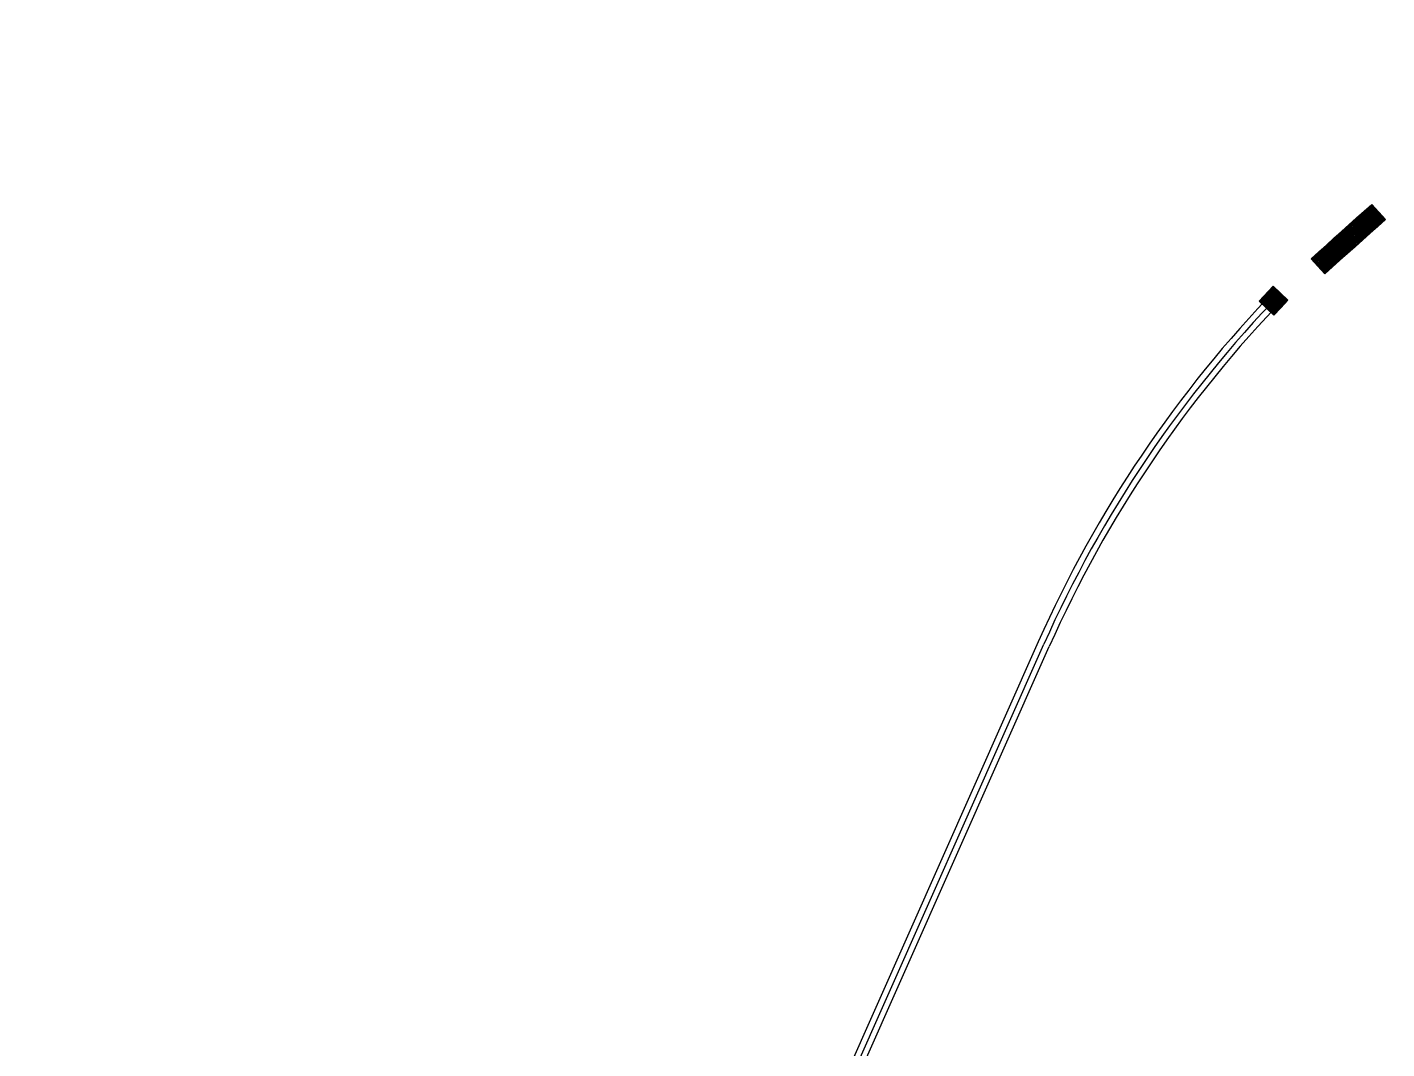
# Model space of a CAD drawing. Header units: millimetres. Extents: x 832728086 to 834530684, y 817551485 to 818349469.
# Drawn here: x 832907410 to 832947530, y 817797280 to 817827421 of the extents above; entities that cross this region are included whole.
import ezdxf

# ---------------------------------------------------------------- set-up
doc = ezdxf.new("R2010")
doc.units = ezdxf.units.MM
doc.header["$LTSCALE"] = 100
doc.layers.add('000-helpline', color=30, linetype='Continuous', lineweight=30, plot=False)
doc.layers.add('000-Tactile-l', color=8, linetype='Continuous')

# ---------------------------------------------------------------- blocks, each defined once
blk = doc.blocks.new('tactile')
at = {"layer": '000-helpline', "ltscale": 0.015}
for points in [[(834093.053, 817875.425), (834092.853, 817875.648), (834093.077, 817875.849), (834093.277, 817875.625)], [(834092.606, 817875.025), (834092.406, 817875.248), (834092.63, 817875.448), (834092.83, 817875.225)], [(834092.83, 817875.225), (834092.63, 817875.448), (834092.853, 817875.648), (834093.053, 817875.425)], [(834093.03, 817875.001), (834092.83, 817875.225), (834093.053, 817875.425), (834093.253, 817875.201)], [(834093.253, 817875.201), (834093.053, 817875.425), (834093.277, 817875.625), (834093.477, 817875.402)], [(834092.159, 817874.624), (834091.959, 817874.848), (834092.183, 817875.048), (834092.383, 817874.824)], [(834092.383, 817874.824), (834092.183, 817875.048), (834092.406, 817875.248), (834092.606, 817875.025)], [(834092.583, 817874.601), (834092.383, 817874.824), (834092.606, 817875.025), (834092.806, 817874.801)], [(834092.806, 817874.801), (834092.606, 817875.025), (834092.83, 817875.225), (834093.03, 817875.001)], [(834091.712, 817874.224), (834091.512, 817874.448), (834091.736, 817874.648), (834091.936, 817874.424)], [(834091.936, 817874.424), (834091.736, 817874.648), (834091.959, 817874.848), (834092.159, 817874.624)], [(834092.136, 817874.201), (834091.936, 817874.424), (834092.159, 817874.624), (834092.359, 817874.401)], [(834092.359, 817874.401), (834092.159, 817874.624), (834092.383, 817874.824), (834092.583, 817874.601)], [(834091.489, 817874.024), (834091.289, 817874.247), (834091.512, 817874.448), (834091.712, 817874.224)], [(834091.689, 817873.8), (834091.489, 817874.024), (834091.712, 817874.224), (834091.912, 817874.001)], [(834091.912, 817874.001), (834091.712, 817874.224), (834091.936, 817874.424), (834092.136, 817874.201)], [(834090.179, 817873.008), (834089.962, 817873.214), (834090.168, 817873.432), (834090.386, 817873.225)], [(834089.972, 817872.79), (834089.755, 817872.997), (834089.962, 817873.214), (834090.179, 817873.008)], [(834090.19, 817872.584), (834089.972, 817872.79), (834090.179, 817873.008), (834090.397, 817872.801)], [(834090.397, 817872.801), (834090.179, 817873.008), (834090.386, 817873.225), (834090.603, 817873.019)]]:
    blk.add_lwpolyline(points, close=True, dxfattribs=at)
at = {"layer": '000-Tactile-l', "ltscale": 0.02}
for p, q in [((834083.235, 817862.944), (834065.81, 817823.753)), ((834065.975, 817823.68), (834083.401, 817862.873)), ((834066.135, 817823.609), (834083.561, 817862.802))]:
    blk.add_line(p, q, dxfattribs=at)
at = {"layer": '000-Tactile-l'}
for points in [[(834093.477, 817875.402), (834093.03, 817875.001), (834092.63, 817875.448), (834093.077, 817875.849)], [(834093.03, 817875.001), (834092.583, 817874.601), (834092.183, 817875.048), (834092.63, 817875.448)], [(834092.583, 817874.601), (834092.136, 817874.201), (834091.736, 817874.648), (834092.183, 817875.048)], [(834092.136, 817874.201), (834091.689, 817873.8), (834091.289, 817874.247), (834091.736, 817874.648)], [(834090.603, 817873.019), (834090.19, 817872.584), (834089.755, 817872.997), (834090.168, 817873.432)]]:
    blk.add_lwpolyline(points, close=True, dxfattribs=at)
at = {"layer": '000-Tactile-l', "ltscale": 0.015}
for centre, radius in [((834093.075, 817875.813), 0.0175), ((834093.075, 817875.813), 0.0125), ((834092.59, 817875.38), 0.0175), ((834092.628, 817875.413), 0.0175), ((834092.628, 817875.413), 0.0125), ((834092.665, 817875.446), 0.0175), ((834092.665, 817875.446), 0.0125), ((834092.698, 817875.409), 0.0175), ((834092.702, 817875.48), 0.0175), ((834092.698, 817875.409), 0.0125), ((834092.702, 817875.48), 0.0125), ((834092.735, 817875.442), 0.0175), ((834092.739, 817875.513), 0.0175), ((834092.735, 817875.442), 0.0125), ((834092.739, 817875.513), 0.0125), ((834092.769, 817875.405), 0.0175), ((834092.773, 817875.476), 0.0175), ((834092.769, 817875.405), 0.0125), ((834092.777, 817875.546), 0.0175), ((834092.773, 817875.476), 0.0125), ((834092.777, 817875.546), 0.0125), ((834092.806, 817875.439), 0.0175), ((834092.81, 817875.509), 0.0175), ((834092.806, 817875.439), 0.0125), ((834092.814, 817875.58), 0.0175), ((834092.81, 817875.509), 0.0125), ((834092.814, 817875.58), 0.0125), ((834092.839, 817875.401), 0.0175), ((834092.843, 817875.472), 0.0175), ((834092.839, 817875.401), 0.0125), ((834092.847, 817875.543), 0.0175), ((834092.843, 817875.472), 0.0125), ((834092.851, 817875.613), 0.0175), ((834092.847, 817875.543), 0.0125), ((834092.851, 817875.613), 0.0125), ((834092.877, 817875.435), 0.0175), ((834092.881, 817875.505), 0.0175), ((834092.877, 817875.435), 0.0125), ((834092.884, 817875.576), 0.0175), ((834092.881, 817875.505), 0.0125), ((834092.888, 817875.646), 0.0175), ((834092.884, 817875.576), 0.0125), ((834092.888, 817875.646), 0.0125), ((834092.91, 817875.397), 0.0175), ((834092.914, 817875.468), 0.0175), ((834092.91, 817875.397), 0.0125), ((834092.918, 817875.539), 0.0175), ((834092.914, 817875.468), 0.0125), ((834092.922, 817875.609), 0.0175), ((834092.918, 817875.539), 0.0125), ((834092.926, 817875.68), 0.0175), ((834092.922, 817875.609), 0.0125), ((834092.926, 817875.68), 0.0125), ((834092.947, 817875.431), 0.0175), ((834092.951, 817875.501), 0.0175), ((834092.947, 817875.431), 0.0125), ((834092.955, 817875.572), 0.0175), ((834092.951, 817875.501), 0.0125), ((834092.959, 817875.643), 0.0175), ((834092.955, 817875.572), 0.0125), ((834092.963, 817875.713), 0.0175), ((834092.959, 817875.643), 0.0125), ((834092.963, 817875.713), 0.0125), ((834092.981, 817875.394), 0.0175), ((834092.985, 817875.464), 0.0175), ((834092.981, 817875.394), 0.0125), ((834092.988, 817875.535), 0.0175), ((834092.985, 817875.464), 0.0125), ((834092.992, 817875.605), 0.0175), ((834092.988, 817875.535), 0.0125), ((834092.996, 817875.676), 0.0175), ((834092.992, 817875.605), 0.0125), ((834093, 817875.747), 0.0175), ((834092.996, 817875.676), 0.0125), ((834093, 817875.747), 0.0125), ((834093.018, 817875.427), 0.0175), ((834093.022, 817875.497), 0.0175), ((834093.018, 817875.427), 0.0125), ((834093.026, 817875.568), 0.0175), ((834093.022, 817875.497), 0.0125), ((834093.03, 817875.639), 0.0175), ((834093.026, 817875.568), 0.0125), ((834093.033, 817875.709), 0.0175), ((834093.03, 817875.639), 0.0125), ((834093.037, 817875.78), 0.0175), ((834093.033, 817875.709), 0.0125), ((834093.037, 817875.78), 0.0125), ((834093.051, 817875.39), 0.0175), ((834093.055, 817875.46), 0.0175), ((834093.051, 817875.39), 0.0125), ((834093.059, 817875.531), 0.0175), ((834093.055, 817875.46), 0.0125), ((834093.063, 817875.601), 0.0175), ((834093.059, 817875.531), 0.0125), ((834093.067, 817875.672), 0.0175), ((834093.063, 817875.601), 0.0125), ((834093.071, 817875.743), 0.0175), ((834093.067, 817875.672), 0.0125), ((834093.071, 817875.743), 0.0125), ((834093.088, 817875.423), 0.0175), ((834093.092, 817875.494), 0.0175), ((834093.088, 817875.423), 0.0125), ((834093.096, 817875.564), 0.0175), ((834093.092, 817875.494), 0.0125), ((834093.1, 817875.635), 0.0175), ((834093.096, 817875.564), 0.0125), ((834093.104, 817875.705), 0.0175), ((834093.1, 817875.635), 0.0125), ((834093.108, 817875.776), 0.0175), ((834093.104, 817875.705), 0.0125), ((834093.108, 817875.776), 0.0125), ((834093.122, 817875.386), 0.0175), ((834093.126, 817875.456), 0.0175), ((834093.122, 817875.386), 0.0125), ((834093.13, 817875.527), 0.0175), ((834093.126, 817875.456), 0.0125), ((834093.133, 817875.598), 0.0175), ((834093.13, 817875.527), 0.0125), ((834093.137, 817875.668), 0.0175), ((834093.133, 817875.598), 0.0125), ((834093.141, 817875.739), 0.0175), ((834093.137, 817875.668), 0.0125), ((834093.141, 817875.739), 0.0125), ((834093.159, 817875.419), 0.0175), ((834093.163, 817875.49), 0.0175), ((834093.159, 817875.419), 0.0125), ((834093.167, 817875.56), 0.0175), ((834093.163, 817875.49), 0.0125), ((834093.171, 817875.631), 0.0175), ((834093.167, 817875.56), 0.0125), ((834093.175, 817875.702), 0.0175), ((834093.171, 817875.631), 0.0125), ((834093.175, 817875.702), 0.0125), ((834093.192, 817875.382), 0.0175), ((834093.196, 817875.452), 0.0175), ((834093.2, 817875.523), 0.0175), ((834093.196, 817875.452), 0.0125), ((834093.204, 817875.594), 0.0175), ((834093.2, 817875.523), 0.0125), ((834093.208, 817875.664), 0.0175), ((834093.204, 817875.594), 0.0125), ((834093.208, 817875.664), 0.0125), ((834093.23, 817875.415), 0.0175), ((834093.234, 817875.486), 0.0175), ((834093.23, 817875.415), 0.0125), ((834093.237, 817875.556), 0.0175), ((834093.234, 817875.486), 0.0125), ((834093.241, 817875.627), 0.0175), ((834093.237, 817875.556), 0.0125), ((834093.241, 817875.627), 0.0125), ((834093.267, 817875.449), 0.0175), ((834093.271, 817875.519), 0.0175), ((834093.267, 817875.449), 0.0125), ((834093.275, 817875.59), 0.0175), ((834093.271, 817875.519), 0.0125), ((834093.275, 817875.59), 0.0125), ((834093.3, 817875.411), 0.0175), ((834093.304, 817875.482), 0.0175), ((834093.3, 817875.411), 0.0125), ((834093.308, 817875.553), 0.0175), ((834093.304, 817875.482), 0.0125), ((834093.308, 817875.553), 0.0125), ((834093.338, 817875.445), 0.0175), ((834093.341, 817875.515), 0.0175), ((834093.338, 817875.445), 0.0125), ((834093.341, 817875.515), 0.0125), ((834093.371, 817875.407), 0.0175), ((834093.375, 817875.478), 0.0175), ((834093.371, 817875.407), 0.0125), ((834093.375, 817875.478), 0.0125), ((834093.408, 817875.441), 0.0175), ((834093.408, 817875.441), 0.0125), ((834093.441, 817875.404), 0.0175), ((834093.441, 817875.404), 0.0125), ((834092.143, 817874.979), 0.0175), ((834092.181, 817875.013), 0.0175), ((834092.181, 817875.013), 0.0125), ((834092.218, 817875.046), 0.0175), ((834092.218, 817875.046), 0.0125), ((834092.251, 817875.009), 0.0175), ((834092.255, 817875.079), 0.0175), ((834092.251, 817875.009), 0.0125), ((834092.255, 817875.079), 0.0125), ((834092.289, 817875.042), 0.0175), ((834092.292, 817875.113), 0.0175), ((834092.289, 817875.042), 0.0125), ((834092.292, 817875.113), 0.0125), ((834092.322, 817875.005), 0.0175), ((834092.326, 817875.075), 0.0175), ((834092.322, 817875.005), 0.0125), ((834092.33, 817875.146), 0.0175), ((834092.326, 817875.075), 0.0125), ((834092.33, 817875.146), 0.0125), ((834092.359, 817875.038), 0.0175), ((834092.363, 817875.109), 0.0175), ((834092.359, 817875.038), 0.0125), ((834092.367, 817875.179), 0.0175), ((834092.363, 817875.109), 0.0125), ((834092.367, 817875.179), 0.0125), ((834092.392, 817875.001), 0.0175), ((834092.396, 817875.072), 0.0175), ((834092.392, 817875.001), 0.0125), ((834092.4, 817875.142), 0.0175), ((834092.396, 817875.072), 0.0125), ((834092.404, 817875.213), 0.0175), ((834092.4, 817875.142), 0.0125), ((834092.404, 817875.213), 0.0125), ((834092.43, 817875.034), 0.0175), ((834092.434, 817875.105), 0.0175), ((834092.43, 817875.034), 0.0125), ((834092.437, 817875.176), 0.0175), ((834092.434, 817875.105), 0.0125), ((834092.441, 817875.246), 0.0175), ((834092.437, 817875.176), 0.0125), ((834092.441, 817875.246), 0.0125), ((834092.463, 817874.997), 0.0175), ((834092.467, 817875.068), 0.0175), ((834092.463, 817874.997), 0.0125), ((834092.471, 817875.138), 0.0175), ((834092.467, 817875.068), 0.0125), ((834092.475, 817875.209), 0.0175), ((834092.471, 817875.138), 0.0125), ((834092.479, 817875.28), 0.0175), ((834092.475, 817875.209), 0.0125), ((834092.479, 817875.28), 0.0125), ((834092.5, 817875.03), 0.0175), ((834092.504, 817875.101), 0.0175), ((834092.5, 817875.03), 0.0125), ((834092.508, 817875.172), 0.0175), ((834092.504, 817875.101), 0.0125), ((834092.512, 817875.242), 0.0175), ((834092.508, 817875.172), 0.0125), ((834092.516, 817875.313), 0.0175), ((834092.512, 817875.242), 0.0125), ((834092.516, 817875.313), 0.0125), ((834092.534, 817874.993), 0.0175), ((834092.538, 817875.064), 0.0175), ((834092.534, 817874.993), 0.0125), ((834092.541, 817875.134), 0.0175), ((834092.538, 817875.064), 0.0125), ((834092.545, 817875.205), 0.0175), ((834092.541, 817875.134), 0.0125), ((834092.549, 817875.276), 0.0175), ((834092.545, 817875.205), 0.0125), ((834092.553, 817875.346), 0.0175), ((834092.549, 817875.276), 0.0125), ((834092.553, 817875.346), 0.0125), ((834092.571, 817875.027), 0.0175), ((834092.575, 817875.097), 0.0175), ((834092.571, 817875.027), 0.0125), ((834092.579, 817875.168), 0.0175), ((834092.575, 817875.097), 0.0125), ((834092.583, 817875.238), 0.0175), ((834092.579, 817875.168), 0.0125), ((834092.586, 817875.309), 0.0175), ((834092.583, 817875.238), 0.0125), ((834092.586, 817875.309), 0.0125), ((834092.59, 817875.38), 0.0125), ((834092.604, 817874.989), 0.0175), ((834092.608, 817875.06), 0.0175), ((834092.604, 817874.989), 0.0125), ((834092.612, 817875.131), 0.0175), ((834092.608, 817875.06), 0.0125), ((834092.616, 817875.201), 0.0175), ((834092.612, 817875.131), 0.0125), ((834092.62, 817875.272), 0.0175), ((834092.616, 817875.201), 0.0125), ((834092.624, 817875.342), 0.0175), ((834092.62, 817875.272), 0.0125), ((834092.624, 817875.342), 0.0125), ((834092.642, 817875.023), 0.0175), ((834092.645, 817875.093), 0.0175), ((834092.642, 817875.023), 0.0125), ((834092.649, 817875.164), 0.0175), ((834092.645, 817875.093), 0.0125), ((834092.653, 817875.235), 0.0175), ((834092.649, 817875.164), 0.0125), ((834092.657, 817875.305), 0.0175), ((834092.653, 817875.235), 0.0125), ((834092.661, 817875.376), 0.0175), ((834092.657, 817875.305), 0.0125), ((834092.661, 817875.376), 0.0125), ((834092.675, 817874.985), 0.0175), ((834092.679, 817875.056), 0.0175), ((834092.675, 817874.985), 0.0125), ((834092.683, 817875.127), 0.0175), ((834092.679, 817875.056), 0.0125), ((834092.687, 817875.197), 0.0175), ((834092.683, 817875.127), 0.0125), ((834092.69, 817875.268), 0.0175), ((834092.687, 817875.197), 0.0125), ((834092.694, 817875.338), 0.0175), ((834092.69, 817875.268), 0.0125), ((834092.694, 817875.338), 0.0125), ((834092.712, 817875.019), 0.0175), ((834092.716, 817875.089), 0.0175), ((834092.712, 817875.019), 0.0125), ((834092.72, 817875.16), 0.0175), ((834092.716, 817875.089), 0.0125), ((834092.724, 817875.231), 0.0175), ((834092.72, 817875.16), 0.0125), ((834092.728, 817875.301), 0.0175), ((834092.724, 817875.231), 0.0125), ((834092.732, 817875.372), 0.0175), ((834092.728, 817875.301), 0.0125), ((834092.732, 817875.372), 0.0125), ((834092.745, 817874.982), 0.0175), ((834092.749, 817875.052), 0.0175), ((834092.753, 817875.123), 0.0175), ((834092.749, 817875.052), 0.0125), ((834092.757, 817875.193), 0.0175), ((834092.753, 817875.123), 0.0125), ((834092.761, 817875.264), 0.0175), ((834092.757, 817875.193), 0.0125), ((834092.765, 817875.335), 0.0175), ((834092.761, 817875.264), 0.0125), ((834092.765, 817875.335), 0.0125), ((834092.783, 817875.015), 0.0175), ((834092.787, 817875.086), 0.0175), ((834092.783, 817875.015), 0.0125), ((834092.791, 817875.156), 0.0175), ((834092.787, 817875.086), 0.0125), ((834092.794, 817875.227), 0.0175), ((834092.791, 817875.156), 0.0125), ((834092.798, 817875.297), 0.0175), ((834092.794, 817875.227), 0.0125), ((834092.802, 817875.368), 0.0175), ((834092.798, 817875.297), 0.0125), ((834092.802, 817875.368), 0.0125), ((834092.82, 817875.048), 0.0175), ((834092.824, 817875.119), 0.0175), ((834092.82, 817875.048), 0.0125), ((834092.828, 817875.189), 0.0175), ((834092.824, 817875.119), 0.0125), ((834092.832, 817875.26), 0.0175), ((834092.828, 817875.189), 0.0125), ((834092.836, 817875.331), 0.0175), ((834092.832, 817875.26), 0.0125), ((834092.836, 817875.331), 0.0125), ((834092.853, 817875.011), 0.0175), ((834092.857, 817875.082), 0.0175), ((834092.853, 817875.011), 0.0125), ((834092.861, 817875.152), 0.0175), ((834092.857, 817875.082), 0.0125), ((834092.865, 817875.223), 0.0175), ((834092.861, 817875.152), 0.0125), ((834092.869, 817875.293), 0.0175), ((834092.865, 817875.223), 0.0125), ((834092.873, 817875.364), 0.0175), ((834092.869, 817875.293), 0.0125), ((834092.873, 817875.364), 0.0125), ((834092.891, 817875.044), 0.0175), ((834092.894, 817875.115), 0.0175), ((834092.891, 817875.044), 0.0125), ((834092.898, 817875.186), 0.0175), ((834092.894, 817875.115), 0.0125), ((834092.902, 817875.256), 0.0175), ((834092.898, 817875.186), 0.0125), ((834092.906, 817875.327), 0.0175), ((834092.902, 817875.256), 0.0125), ((834092.906, 817875.327), 0.0125), ((834092.924, 817875.007), 0.0175), ((834092.928, 817875.078), 0.0175), ((834092.924, 817875.007), 0.0125), ((834092.932, 817875.148), 0.0175), ((834092.928, 817875.078), 0.0125), ((834092.936, 817875.219), 0.0175), ((834092.932, 817875.148), 0.0125), ((834092.939, 817875.29), 0.0175), ((834092.936, 817875.219), 0.0125), ((834092.943, 817875.36), 0.0175), ((834092.939, 817875.29), 0.0125), ((834092.943, 817875.36), 0.0125), ((834092.961, 817875.041), 0.0175), ((834092.965, 817875.111), 0.0175), ((834092.961, 817875.041), 0.0125), ((834092.969, 817875.182), 0.0175), ((834092.965, 817875.111), 0.0125), ((834092.973, 817875.252), 0.0175), ((834092.969, 817875.182), 0.0125), ((834092.977, 817875.323), 0.0175), ((834092.973, 817875.252), 0.0125), ((834092.977, 817875.323), 0.0125), ((834092.995, 817875.003), 0.0175), ((834092.998, 817875.074), 0.0175), ((834092.995, 817875.003), 0.0125), ((834093.002, 817875.144), 0.0175), ((834092.998, 817875.074), 0.0125), ((834093.006, 817875.215), 0.0175), ((834093.002, 817875.144), 0.0125), ((834093.01, 817875.286), 0.0175), ((834093.006, 817875.215), 0.0125), ((834093.014, 817875.356), 0.0175), ((834093.01, 817875.286), 0.0125), ((834093.014, 817875.356), 0.0125), ((834093.032, 817875.037), 0.0175), ((834093.036, 817875.107), 0.0175), ((834093.032, 817875.037), 0.0125), ((834093.04, 817875.178), 0.0175), ((834093.036, 817875.107), 0.0125), ((834093.043, 817875.248), 0.0175), ((834093.04, 817875.178), 0.0125), ((834093.047, 817875.319), 0.0175), ((834093.043, 817875.248), 0.0125), ((834093.047, 817875.319), 0.0125), ((834093.069, 817875.07), 0.0175), ((834093.073, 817875.141), 0.0175), ((834093.069, 817875.07), 0.0125), ((834093.077, 817875.211), 0.0175), ((834093.073, 817875.141), 0.0125), ((834093.081, 817875.282), 0.0175), ((834093.077, 817875.211), 0.0125), ((834093.085, 817875.352), 0.0175), ((834093.081, 817875.282), 0.0125), ((834093.085, 817875.352), 0.0125), ((834093.106, 817875.103), 0.0175), ((834093.11, 817875.174), 0.0175), ((834093.106, 817875.103), 0.0125), ((834093.114, 817875.245), 0.0175), ((834093.11, 817875.174), 0.0125), ((834093.118, 817875.315), 0.0175), ((834093.114, 817875.245), 0.0125), ((834093.118, 817875.315), 0.0125), ((834093.144, 817875.137), 0.0175), ((834093.147, 817875.207), 0.0175), ((834093.144, 817875.137), 0.0125), ((834093.151, 817875.278), 0.0175), ((834093.147, 817875.207), 0.0125), ((834093.155, 817875.349), 0.0175), ((834093.151, 817875.278), 0.0125), ((834093.155, 817875.349), 0.0125), ((834093.181, 817875.17), 0.0175), ((834093.185, 817875.241), 0.0175), ((834093.181, 817875.17), 0.0125), ((834093.189, 817875.311), 0.0175), ((834093.185, 817875.241), 0.0125), ((834093.189, 817875.311), 0.0125), ((834093.192, 817875.382), 0.0125), ((834093.218, 817875.203), 0.0175), ((834093.222, 817875.274), 0.0175), ((834093.218, 817875.203), 0.0125), ((834093.226, 817875.345), 0.0175), ((834093.222, 817875.274), 0.0125), ((834093.226, 817875.345), 0.0125), ((834093.255, 817875.237), 0.0175), ((834093.259, 817875.307), 0.0175), ((834093.255, 817875.237), 0.0125), ((834093.263, 817875.378), 0.0175), ((834093.259, 817875.307), 0.0125), ((834093.263, 817875.378), 0.0125), ((834093.293, 817875.27), 0.0175), ((834093.296, 817875.341), 0.0175), ((834093.293, 817875.27), 0.0125), ((834093.296, 817875.341), 0.0125), ((834093.33, 817875.303), 0.0175), ((834093.334, 817875.374), 0.0175), ((834093.33, 817875.303), 0.0125), ((834093.334, 817875.374), 0.0125), ((834093.367, 817875.337), 0.0175), ((834093.367, 817875.337), 0.0125), ((834093.404, 817875.37), 0.0175), ((834093.404, 817875.37), 0.0125), ((834091.696, 817874.579), 0.0175), ((834091.734, 817874.612), 0.0175), ((834091.734, 817874.612), 0.0125), ((834091.771, 817874.646), 0.0175), ((834091.771, 817874.646), 0.0125), ((834091.804, 817874.608), 0.0175), ((834091.808, 817874.679), 0.0175), ((834091.804, 817874.608), 0.0125), ((834091.808, 817874.679), 0.0125), ((834091.842, 817874.642), 0.0175), ((834091.845, 817874.712), 0.0175), ((834091.842, 817874.642), 0.0125), ((834091.845, 817874.712), 0.0125), ((834091.875, 817874.605), 0.0175), ((834091.879, 817874.675), 0.0175), ((834091.875, 817874.605), 0.0125), ((834091.883, 817874.746), 0.0175), ((834091.879, 817874.675), 0.0125), ((834091.883, 817874.746), 0.0125), ((834091.912, 817874.638), 0.0175), ((834091.916, 817874.709), 0.0175), ((834091.912, 817874.638), 0.0125), ((834091.92, 817874.779), 0.0175), ((834091.916, 817874.709), 0.0125), ((834091.92, 817874.779), 0.0125), ((834091.946, 817874.601), 0.0175), ((834091.949, 817874.671), 0.0175), ((834091.946, 817874.601), 0.0125), ((834091.953, 817874.742), 0.0175), ((834091.949, 817874.671), 0.0125), ((834091.957, 817874.813), 0.0175), ((834091.953, 817874.742), 0.0125), ((834091.957, 817874.813), 0.0125), ((834091.983, 817874.634), 0.0175), ((834091.987, 817874.705), 0.0175), ((834091.983, 817874.634), 0.0125), ((834091.991, 817874.775), 0.0175), ((834091.987, 817874.705), 0.0125), ((834091.994, 817874.846), 0.0175), ((834091.991, 817874.775), 0.0125), ((834091.994, 817874.846), 0.0125), ((834092.016, 817874.597), 0.0175), ((834092.02, 817874.667), 0.0175), ((834092.016, 817874.597), 0.0125), ((834092.024, 817874.738), 0.0175), ((834092.02, 817874.667), 0.0125), ((834092.028, 817874.809), 0.0175), ((834092.024, 817874.738), 0.0125), ((834092.032, 817874.879), 0.0175), ((834092.028, 817874.809), 0.0125), ((834092.032, 817874.879), 0.0125), ((834092.053, 817874.63), 0.0175), ((834092.057, 817874.701), 0.0175), ((834092.053, 817874.63), 0.0125), ((834092.061, 817874.771), 0.0175), ((834092.057, 817874.701), 0.0125), ((834092.065, 817874.842), 0.0175), ((834092.061, 817874.771), 0.0125), ((834092.069, 817874.913), 0.0175), ((834092.065, 817874.842), 0.0125), ((834092.069, 817874.913), 0.0125), ((834092.087, 817874.593), 0.0175), ((834092.091, 817874.664), 0.0175), ((834092.087, 817874.593), 0.0125), ((834092.095, 817874.734), 0.0175), ((834092.091, 817874.664), 0.0125), ((834092.098, 817874.805), 0.0175), ((834092.095, 817874.734), 0.0125), ((834092.102, 817874.875), 0.0175), ((834092.098, 817874.805), 0.0125), ((834092.106, 817874.946), 0.0175), ((834092.102, 817874.875), 0.0125), ((834092.106, 817874.946), 0.0125), ((834092.124, 817874.626), 0.0175), ((834092.128, 817874.697), 0.0175), ((834092.124, 817874.626), 0.0125), ((834092.132, 817874.768), 0.0175), ((834092.128, 817874.697), 0.0125), ((834092.136, 817874.838), 0.0175), ((834092.132, 817874.768), 0.0125), ((834092.14, 817874.909), 0.0175), ((834092.136, 817874.838), 0.0125), ((834092.14, 817874.909), 0.0125), ((834092.143, 817874.979), 0.0125), ((834092.157, 817874.589), 0.0175), ((834092.161, 817874.66), 0.0175), ((834092.157, 817874.589), 0.0125), ((834092.165, 817874.73), 0.0175), ((834092.161, 817874.66), 0.0125), ((834092.169, 817874.801), 0.0175), ((834092.165, 817874.73), 0.0125), ((834092.173, 817874.871), 0.0175), ((834092.169, 817874.801), 0.0125), ((834092.177, 817874.942), 0.0175), ((834092.173, 817874.871), 0.0125), ((834092.177, 817874.942), 0.0125), ((834092.195, 817874.622), 0.0175), ((834092.198, 817874.693), 0.0175), ((834092.195, 817874.622), 0.0125), ((834092.202, 817874.764), 0.0175), ((834092.198, 817874.693), 0.0125), ((834092.206, 817874.834), 0.0175), ((834092.202, 817874.764), 0.0125), ((834092.21, 817874.905), 0.0175), ((834092.206, 817874.834), 0.0125), ((834092.214, 817874.975), 0.0175), ((834092.21, 817874.905), 0.0125), ((834092.214, 817874.975), 0.0125), ((834092.228, 817874.585), 0.0175), ((834092.232, 817874.656), 0.0175), ((834092.228, 817874.585), 0.0125), ((834092.236, 817874.726), 0.0175), ((834092.232, 817874.656), 0.0125), ((834092.24, 817874.797), 0.0175), ((834092.236, 817874.726), 0.0125), ((834092.243, 817874.868), 0.0175), ((834092.24, 817874.797), 0.0125), ((834092.247, 817874.938), 0.0175), ((834092.243, 817874.868), 0.0125), ((834092.247, 817874.938), 0.0125), ((834092.265, 817874.619), 0.0175), ((834092.269, 817874.689), 0.0175), ((834092.265, 817874.619), 0.0125), ((834092.273, 817874.76), 0.0175), ((834092.269, 817874.689), 0.0125), ((834092.277, 817874.83), 0.0175), ((834092.273, 817874.76), 0.0125), ((834092.281, 817874.901), 0.0175), ((834092.277, 817874.83), 0.0125), ((834092.285, 817874.972), 0.0175), ((834092.281, 817874.901), 0.0125), ((834092.285, 817874.972), 0.0125), ((834092.299, 817874.581), 0.0175), ((834092.302, 817874.652), 0.0175), ((834092.306, 817874.722), 0.0175), ((834092.302, 817874.652), 0.0125), ((834092.31, 817874.793), 0.0175), ((834092.306, 817874.722), 0.0125), ((834092.314, 817874.864), 0.0175), ((834092.31, 817874.793), 0.0125), ((834092.318, 817874.934), 0.0175), ((834092.314, 817874.864), 0.0125), ((834092.318, 817874.934), 0.0125), ((834092.336, 817874.615), 0.0175), ((834092.34, 817874.685), 0.0175), ((834092.336, 817874.615), 0.0125), ((834092.344, 817874.756), 0.0175), ((834092.34, 817874.685), 0.0125), ((834092.347, 817874.826), 0.0175), ((834092.344, 817874.756), 0.0125), ((834092.351, 817874.897), 0.0175), ((834092.347, 817874.826), 0.0125), ((834092.355, 817874.968), 0.0175), ((834092.351, 817874.897), 0.0125), ((834092.355, 817874.968), 0.0125), ((834092.369, 817874.577), 0.0175), ((834092.373, 817874.648), 0.0175), ((834092.377, 817874.719), 0.0175), ((834092.373, 817874.648), 0.0125), ((834092.381, 817874.789), 0.0175), ((834092.377, 817874.719), 0.0125), ((834092.385, 817874.86), 0.0175), ((834092.381, 817874.789), 0.0125), ((834092.389, 817874.93), 0.0175), ((834092.385, 817874.86), 0.0125), ((834092.389, 817874.93), 0.0125), ((834092.406, 817874.611), 0.0175), ((834092.41, 817874.681), 0.0175), ((834092.406, 817874.611), 0.0125), ((834092.414, 817874.752), 0.0175), ((834092.41, 817874.681), 0.0125), ((834092.418, 817874.823), 0.0175), ((834092.414, 817874.752), 0.0125), ((834092.422, 817874.893), 0.0175), ((834092.418, 817874.823), 0.0125), ((834092.426, 817874.964), 0.0175), ((834092.422, 817874.893), 0.0125), ((834092.426, 817874.964), 0.0125), ((834092.444, 817874.644), 0.0175), ((834092.448, 817874.715), 0.0175), ((834092.444, 817874.644), 0.0125), ((834092.451, 817874.785), 0.0175), ((834092.448, 817874.715), 0.0125), ((834092.455, 817874.856), 0.0175), ((834092.451, 817874.785), 0.0125), ((834092.459, 817874.927), 0.0175), ((834092.455, 817874.856), 0.0125), ((834092.459, 817874.927), 0.0125), ((834092.477, 817874.607), 0.0175), ((834092.481, 817874.677), 0.0175), ((834092.477, 817874.607), 0.0125), ((834092.485, 817874.748), 0.0175), ((834092.481, 817874.677), 0.0125), ((834092.489, 817874.819), 0.0175), ((834092.485, 817874.748), 0.0125), ((834092.493, 817874.889), 0.0175), ((834092.489, 817874.819), 0.0125), ((834092.496, 817874.96), 0.0175), ((834092.493, 817874.889), 0.0125), ((834092.496, 817874.96), 0.0125), ((834092.514, 817874.64), 0.0175), ((834092.518, 817874.711), 0.0175), ((834092.514, 817874.64), 0.0125), ((834092.522, 817874.781), 0.0175), ((834092.518, 817874.711), 0.0125), ((834092.526, 817874.852), 0.0175), ((834092.522, 817874.781), 0.0125), ((834092.53, 817874.923), 0.0175), ((834092.526, 817874.852), 0.0125), ((834092.53, 817874.923), 0.0125), ((834092.548, 817874.603), 0.0175), ((834092.551, 817874.674), 0.0175), ((834092.548, 817874.603), 0.0125), ((834092.555, 817874.744), 0.0175), ((834092.551, 817874.674), 0.0125), ((834092.559, 817874.815), 0.0175), ((834092.555, 817874.744), 0.0125), ((834092.563, 817874.885), 0.0175), ((834092.559, 817874.815), 0.0125), ((834092.567, 817874.956), 0.0175), ((834092.563, 817874.885), 0.0125), ((834092.567, 817874.956), 0.0125), ((834092.585, 817874.636), 0.0175), ((834092.589, 817874.707), 0.0175), ((834092.585, 817874.636), 0.0125), ((834092.593, 817874.778), 0.0175), ((834092.589, 817874.707), 0.0125), ((834092.597, 817874.848), 0.0175), ((834092.593, 817874.778), 0.0125), ((834092.6, 817874.919), 0.0175), ((834092.597, 817874.848), 0.0125), ((834092.6, 817874.919), 0.0125), ((834092.622, 817874.67), 0.0175), ((834092.626, 817874.74), 0.0175), ((834092.622, 817874.67), 0.0125), ((834092.63, 817874.811), 0.0175), ((834092.626, 817874.74), 0.0125), ((834092.634, 817874.881), 0.0175), ((834092.63, 817874.811), 0.0125), ((834092.638, 817874.952), 0.0175), ((834092.634, 817874.881), 0.0125), ((834092.638, 817874.952), 0.0125), ((834092.659, 817874.703), 0.0175), ((834092.663, 817874.774), 0.0175), ((834092.659, 817874.703), 0.0125), ((834092.667, 817874.844), 0.0175), ((834092.663, 817874.774), 0.0125), ((834092.671, 817874.915), 0.0175), ((834092.667, 817874.844), 0.0125), ((834092.671, 817874.915), 0.0125), ((834092.697, 817874.736), 0.0175), ((834092.7, 817874.807), 0.0175), ((834092.697, 817874.736), 0.0125), ((834092.704, 817874.878), 0.0175), ((834092.7, 817874.807), 0.0125), ((834092.708, 817874.948), 0.0175), ((834092.704, 817874.878), 0.0125), ((834092.708, 817874.948), 0.0125), ((834092.734, 817874.77), 0.0175), ((834092.738, 817874.84), 0.0175), ((834092.734, 817874.77), 0.0125), ((834092.742, 817874.911), 0.0175), ((834092.738, 817874.84), 0.0125), ((834092.742, 817874.911), 0.0125), ((834092.745, 817874.982), 0.0125), ((834092.771, 817874.803), 0.0175), ((834092.775, 817874.874), 0.0175), ((834092.771, 817874.803), 0.0125), ((834092.779, 817874.944), 0.0175), ((834092.775, 817874.874), 0.0125), ((834092.779, 817874.944), 0.0125), ((834092.808, 817874.836), 0.0175), ((834092.812, 817874.907), 0.0175), ((834092.808, 817874.836), 0.0125), ((834092.816, 817874.978), 0.0175), ((834092.812, 817874.907), 0.0125), ((834092.816, 817874.978), 0.0125), ((834092.846, 817874.87), 0.0175), ((834092.849, 817874.94), 0.0175), ((834092.846, 817874.87), 0.0125), ((834092.849, 817874.94), 0.0125), ((834092.883, 817874.903), 0.0175), ((834092.887, 817874.974), 0.0175), ((834092.883, 817874.903), 0.0125), ((834092.887, 817874.974), 0.0125), ((834092.92, 817874.937), 0.0175), ((834092.92, 817874.937), 0.0125), ((834092.957, 817874.97), 0.0175), ((834092.957, 817874.97), 0.0125), ((834091.324, 817874.245), 0.0175), ((834091.324, 817874.245), 0.0125), ((834091.357, 817874.208), 0.0175), ((834091.361, 817874.279), 0.0175), ((834091.357, 817874.208), 0.0125), ((834091.361, 817874.279), 0.0125), ((834091.395, 817874.242), 0.0175), ((834091.398, 817874.312), 0.0175), ((834091.395, 817874.242), 0.0125), ((834091.398, 817874.312), 0.0125), ((834091.428, 817874.204), 0.0175), ((834091.432, 817874.275), 0.0175), ((834091.428, 817874.204), 0.0125), ((834091.436, 817874.346), 0.0175), ((834091.432, 817874.275), 0.0125), ((834091.436, 817874.346), 0.0125), ((834091.465, 817874.238), 0.0175), ((834091.469, 817874.308), 0.0175), ((834091.465, 817874.238), 0.0125), ((834091.473, 817874.379), 0.0175), ((834091.469, 817874.308), 0.0125), ((834091.473, 817874.379), 0.0125), ((834091.499, 817874.2), 0.0175), ((834091.502, 817874.271), 0.0175), ((834091.499, 817874.2), 0.0125), ((834091.506, 817874.342), 0.0175), ((834091.502, 817874.271), 0.0125), ((834091.51, 817874.412), 0.0175), ((834091.506, 817874.342), 0.0125), ((834091.51, 817874.412), 0.0125), ((834091.536, 817874.234), 0.0175), ((834091.54, 817874.304), 0.0175), ((834091.536, 817874.234), 0.0125), ((834091.544, 817874.375), 0.0175), ((834091.54, 817874.304), 0.0125), ((834091.547, 817874.446), 0.0175), ((834091.544, 817874.375), 0.0125), ((834091.547, 817874.446), 0.0125), ((834091.569, 817874.197), 0.0175), ((834091.573, 817874.267), 0.0175), ((834091.569, 817874.197), 0.0125), ((834091.577, 817874.338), 0.0175), ((834091.573, 817874.267), 0.0125), ((834091.581, 817874.408), 0.0175), ((834091.577, 817874.338), 0.0125), ((834091.585, 817874.479), 0.0175), ((834091.581, 817874.408), 0.0125), ((834091.585, 817874.479), 0.0125), ((834091.606, 817874.23), 0.0175), ((834091.61, 817874.3), 0.0175), ((834091.606, 817874.23), 0.0125), ((834091.614, 817874.371), 0.0175), ((834091.61, 817874.3), 0.0125), ((834091.618, 817874.442), 0.0175), ((834091.614, 817874.371), 0.0125), ((834091.622, 817874.512), 0.0175), ((834091.618, 817874.442), 0.0125), ((834091.622, 817874.512), 0.0125), ((834091.64, 817874.193), 0.0175), ((834091.644, 817874.263), 0.0175), ((834091.64, 817874.193), 0.0125), ((834091.648, 817874.334), 0.0175), ((834091.644, 817874.263), 0.0125), ((834091.651, 817874.404), 0.0175), ((834091.648, 817874.334), 0.0125), ((834091.655, 817874.475), 0.0175), ((834091.651, 817874.404), 0.0125), ((834091.659, 817874.546), 0.0175), ((834091.655, 817874.475), 0.0125), ((834091.659, 817874.546), 0.0125), ((834091.677, 817874.226), 0.0175), ((834091.681, 817874.297), 0.0175), ((834091.677, 817874.226), 0.0125), ((834091.685, 817874.367), 0.0175), ((834091.681, 817874.297), 0.0125), ((834091.689, 817874.438), 0.0175), ((834091.685, 817874.367), 0.0125), ((834091.693, 817874.508), 0.0175), ((834091.689, 817874.438), 0.0125), ((834091.693, 817874.508), 0.0125), ((834091.696, 817874.579), 0.0125), ((834091.71, 817874.189), 0.0175), ((834091.714, 817874.259), 0.0175), ((834091.71, 817874.189), 0.0125), ((834091.718, 817874.33), 0.0175), ((834091.714, 817874.259), 0.0125), ((834091.722, 817874.401), 0.0175), ((834091.718, 817874.33), 0.0125), ((834091.726, 817874.471), 0.0175), ((834091.722, 817874.401), 0.0125), ((834091.73, 817874.542), 0.0175), ((834091.726, 817874.471), 0.0125), ((834091.73, 817874.542), 0.0125), ((834091.748, 817874.222), 0.0175), ((834091.752, 817874.293), 0.0175), ((834091.748, 817874.222), 0.0125), ((834091.755, 817874.363), 0.0175), ((834091.752, 817874.293), 0.0125), ((834091.759, 817874.434), 0.0175), ((834091.755, 817874.363), 0.0125), ((834091.763, 817874.505), 0.0175), ((834091.759, 817874.434), 0.0125), ((834091.767, 817874.575), 0.0175), ((834091.763, 817874.505), 0.0125), ((834091.767, 817874.575), 0.0125), ((834091.781, 817874.185), 0.0175), ((834091.785, 817874.255), 0.0175), ((834091.781, 817874.185), 0.0125), ((834091.789, 817874.326), 0.0175), ((834091.785, 817874.255), 0.0125), ((834091.793, 817874.397), 0.0175), ((834091.789, 817874.326), 0.0125), ((834091.797, 817874.467), 0.0175), ((834091.793, 817874.397), 0.0125), ((834091.8, 817874.538), 0.0175), ((834091.797, 817874.467), 0.0125), ((834091.8, 817874.538), 0.0125), ((834091.818, 817874.218), 0.0175), ((834091.822, 817874.289), 0.0175), ((834091.818, 817874.218), 0.0125), ((834091.826, 817874.359), 0.0175), ((834091.822, 817874.289), 0.0125), ((834091.83, 817874.43), 0.0175), ((834091.826, 817874.359), 0.0125), ((834091.834, 817874.501), 0.0175), ((834091.83, 817874.43), 0.0125), ((834091.838, 817874.571), 0.0175), ((834091.834, 817874.501), 0.0125), ((834091.838, 817874.571), 0.0125), ((834091.852, 817874.181), 0.0175), ((834091.855, 817874.252), 0.0175), ((834091.852, 817874.181), 0.0125), ((834091.859, 817874.322), 0.0175), ((834091.855, 817874.252), 0.0125), ((834091.863, 817874.393), 0.0175), ((834091.859, 817874.322), 0.0125), ((834091.867, 817874.463), 0.0175), ((834091.863, 817874.393), 0.0125), ((834091.871, 817874.534), 0.0175), ((834091.867, 817874.463), 0.0125), ((834091.871, 817874.534), 0.0125), ((834091.889, 817874.214), 0.0175), ((834091.893, 817874.285), 0.0175), ((834091.889, 817874.214), 0.0125), ((834091.897, 817874.356), 0.0175), ((834091.893, 817874.285), 0.0125), ((834091.9, 817874.426), 0.0175), ((834091.897, 817874.356), 0.0125), ((834091.904, 817874.497), 0.0175), ((834091.9, 817874.426), 0.0125), ((834091.908, 817874.567), 0.0175), ((834091.904, 817874.497), 0.0125), ((834091.908, 817874.567), 0.0125), ((834091.922, 817874.177), 0.0175), ((834091.926, 817874.248), 0.0175), ((834091.93, 817874.318), 0.0175), ((834091.926, 817874.248), 0.0125), ((834091.934, 817874.389), 0.0175), ((834091.93, 817874.318), 0.0125), ((834091.938, 817874.46), 0.0175), ((834091.934, 817874.389), 0.0125), ((834091.942, 817874.53), 0.0175), ((834091.938, 817874.46), 0.0125), ((834091.942, 817874.53), 0.0125), ((834091.959, 817874.21), 0.0175), ((834091.963, 817874.281), 0.0175), ((834091.959, 817874.21), 0.0125), ((834091.967, 817874.352), 0.0175), ((834091.963, 817874.281), 0.0125), ((834091.971, 817874.422), 0.0175), ((834091.967, 817874.352), 0.0125), ((834091.975, 817874.493), 0.0175), ((834091.971, 817874.422), 0.0125), ((834091.979, 817874.563), 0.0175), ((834091.975, 817874.493), 0.0125), ((834091.979, 817874.563), 0.0125), ((834091.997, 817874.244), 0.0175), ((834092.001, 817874.314), 0.0175), ((834091.997, 817874.244), 0.0125), ((834092.004, 817874.385), 0.0175), ((834092.001, 817874.314), 0.0125), ((834092.008, 817874.456), 0.0175), ((834092.004, 817874.385), 0.0125), ((834092.012, 817874.526), 0.0175), ((834092.008, 817874.456), 0.0125), ((834092.012, 817874.526), 0.0125), ((834092.03, 817874.207), 0.0175), ((834092.034, 817874.277), 0.0175), ((834092.03, 817874.207), 0.0125), ((834092.038, 817874.348), 0.0175), ((834092.034, 817874.277), 0.0125), ((834092.042, 817874.418), 0.0175), ((834092.038, 817874.348), 0.0125), ((834092.046, 817874.489), 0.0175), ((834092.042, 817874.418), 0.0125), ((834092.049, 817874.56), 0.0175), ((834092.046, 817874.489), 0.0125), ((834092.049, 817874.56), 0.0125), ((834092.067, 817874.24), 0.0175), ((834092.071, 817874.311), 0.0175), ((834092.067, 817874.24), 0.0125), ((834092.075, 817874.381), 0.0175), ((834092.071, 817874.311), 0.0125), ((834092.079, 817874.452), 0.0175), ((834092.075, 817874.381), 0.0125), ((834092.083, 817874.522), 0.0175), ((834092.079, 817874.452), 0.0125), ((834092.083, 817874.522), 0.0125), ((834092.101, 817874.203), 0.0175), ((834092.105, 817874.273), 0.0175), ((834092.101, 817874.203), 0.0125), ((834092.108, 817874.344), 0.0175), ((834092.105, 817874.273), 0.0125), ((834092.112, 817874.414), 0.0175), ((834092.108, 817874.344), 0.0125), ((834092.116, 817874.485), 0.0175), ((834092.112, 817874.414), 0.0125), ((834092.12, 817874.556), 0.0175), ((834092.116, 817874.485), 0.0125), ((834092.12, 817874.556), 0.0125), ((834092.138, 817874.236), 0.0175), ((834092.142, 817874.307), 0.0175), ((834092.138, 817874.236), 0.0125), ((834092.146, 817874.377), 0.0175), ((834092.142, 817874.307), 0.0125), ((834092.15, 817874.448), 0.0175), ((834092.146, 817874.377), 0.0125), ((834092.153, 817874.518), 0.0175), ((834092.15, 817874.448), 0.0125), ((834092.153, 817874.518), 0.0125), ((834092.175, 817874.269), 0.0175), ((834092.179, 817874.34), 0.0175), ((834092.175, 817874.269), 0.0125), ((834092.183, 817874.411), 0.0175), ((834092.179, 817874.34), 0.0125), ((834092.187, 817874.481), 0.0175), ((834092.183, 817874.411), 0.0125), ((834092.191, 817874.552), 0.0175), ((834092.187, 817874.481), 0.0125), ((834092.191, 817874.552), 0.0125), ((834092.212, 817874.303), 0.0175), ((834092.216, 817874.373), 0.0175), ((834092.212, 817874.303), 0.0125), ((834092.22, 817874.444), 0.0175), ((834092.216, 817874.373), 0.0125), ((834092.224, 817874.515), 0.0175), ((834092.22, 817874.444), 0.0125), ((834092.224, 817874.515), 0.0125), ((834092.25, 817874.336), 0.0175), ((834092.254, 817874.407), 0.0175), ((834092.25, 817874.336), 0.0125), ((834092.257, 817874.477), 0.0175), ((834092.254, 817874.407), 0.0125), ((834092.261, 817874.548), 0.0175), ((834092.257, 817874.477), 0.0125), ((834092.261, 817874.548), 0.0125), ((834092.287, 817874.369), 0.0175), ((834092.291, 817874.44), 0.0175), ((834092.287, 817874.369), 0.0125), ((834092.295, 817874.511), 0.0175), ((834092.291, 817874.44), 0.0125), ((834092.295, 817874.511), 0.0125), ((834092.299, 817874.581), 0.0125), ((834092.324, 817874.403), 0.0175), ((834092.328, 817874.473), 0.0175), ((834092.324, 817874.403), 0.0125), ((834092.332, 817874.544), 0.0175), ((834092.328, 817874.473), 0.0125), ((834092.332, 817874.544), 0.0125), ((834092.361, 817874.436), 0.0175), ((834092.365, 817874.507), 0.0175), ((834092.361, 817874.436), 0.0125), ((834092.365, 817874.507), 0.0125), ((834092.369, 817874.577), 0.0125), ((834092.399, 817874.47), 0.0175), ((834092.402, 817874.54), 0.0175), ((834092.399, 817874.47), 0.0125), ((834092.402, 817874.54), 0.0125), ((834092.436, 817874.503), 0.0175), ((834092.44, 817874.573), 0.0175), ((834092.436, 817874.503), 0.0125), ((834092.44, 817874.573), 0.0125), ((834092.473, 817874.536), 0.0175), ((834092.473, 817874.536), 0.0125), ((834092.51, 817874.57), 0.0175), ((834092.51, 817874.57), 0.0125), ((834091.391, 817874.171), 0.0175), ((834091.391, 817874.171), 0.0125), ((834091.424, 817874.134), 0.0175), ((834091.424, 817874.134), 0.0125), ((834091.457, 817874.096), 0.0175), ((834091.461, 817874.167), 0.0175), ((834091.457, 817874.096), 0.0125), ((834091.461, 817874.167), 0.0125), ((834091.491, 817874.059), 0.0175), ((834091.495, 817874.13), 0.0175), ((834091.491, 817874.059), 0.0125), ((834091.495, 817874.13), 0.0125), ((834091.524, 817874.022), 0.0175), ((834091.528, 817874.093), 0.0175), ((834091.524, 817874.022), 0.0125), ((834091.532, 817874.163), 0.0175), ((834091.528, 817874.093), 0.0125), ((834091.532, 817874.163), 0.0125), ((834091.558, 817873.985), 0.0175), ((834091.561, 817874.055), 0.0175), ((834091.558, 817873.985), 0.0125), ((834091.565, 817874.126), 0.0175), ((834091.561, 817874.055), 0.0125), ((834091.565, 817874.126), 0.0125), ((834091.591, 817873.947), 0.0175), ((834091.595, 817874.018), 0.0175), ((834091.591, 817873.947), 0.0125), ((834091.599, 817874.089), 0.0175), ((834091.595, 817874.018), 0.0125), ((834091.603, 817874.159), 0.0175), ((834091.599, 817874.089), 0.0125), ((834091.603, 817874.159), 0.0125), ((834091.624, 817873.91), 0.0175), ((834091.628, 817873.981), 0.0175), ((834091.624, 817873.91), 0.0125), ((834091.632, 817874.051), 0.0175), ((834091.628, 817873.981), 0.0125), ((834091.636, 817874.122), 0.0175), ((834091.632, 817874.051), 0.0125), ((834091.636, 817874.122), 0.0125), ((834091.658, 817873.873), 0.0175), ((834091.661, 817873.944), 0.0175), ((834091.658, 817873.873), 0.0125), ((834091.665, 817874.014), 0.0175), ((834091.661, 817873.944), 0.0125), ((834091.669, 817874.085), 0.0175), ((834091.665, 817874.014), 0.0125), ((834091.673, 817874.155), 0.0175), ((834091.669, 817874.085), 0.0125), ((834091.673, 817874.155), 0.0125), ((834091.691, 817873.836), 0.0175), ((834091.695, 817873.906), 0.0175), ((834091.691, 817873.836), 0.0125), ((834091.699, 817873.977), 0.0175), ((834091.695, 817873.906), 0.0125), ((834091.703, 817874.048), 0.0175), ((834091.699, 817873.977), 0.0125), ((834091.706, 817874.118), 0.0175), ((834091.703, 817874.048), 0.0125), ((834091.706, 817874.118), 0.0125), ((834091.728, 817873.869), 0.0175), ((834091.732, 817873.94), 0.0175), ((834091.728, 817873.869), 0.0125), ((834091.736, 817874.01), 0.0175), ((834091.732, 817873.94), 0.0125), ((834091.74, 817874.081), 0.0175), ((834091.736, 817874.01), 0.0125), ((834091.744, 817874.152), 0.0175), ((834091.74, 817874.081), 0.0125), ((834091.744, 817874.152), 0.0125), ((834091.765, 817873.902), 0.0175), ((834091.769, 817873.973), 0.0175), ((834091.765, 817873.902), 0.0125), ((834091.773, 817874.044), 0.0175), ((834091.769, 817873.973), 0.0125), ((834091.777, 817874.114), 0.0175), ((834091.773, 817874.044), 0.0125), ((834091.777, 817874.114), 0.0125), ((834091.803, 817873.936), 0.0175), ((834091.807, 817874.006), 0.0175), ((834091.803, 817873.936), 0.0125), ((834091.81, 817874.077), 0.0175), ((834091.807, 817874.006), 0.0125), ((834091.814, 817874.148), 0.0175), ((834091.81, 817874.077), 0.0125), ((834091.814, 817874.148), 0.0125), ((834091.84, 817873.969), 0.0175), ((834091.844, 817874.04), 0.0175), ((834091.84, 817873.969), 0.0125), ((834091.848, 817874.11), 0.0175), ((834091.844, 817874.04), 0.0125), ((834091.848, 817874.11), 0.0125), ((834091.877, 817874.003), 0.0175), ((834091.881, 817874.073), 0.0175), ((834091.877, 817874.003), 0.0125), ((834091.885, 817874.144), 0.0175), ((834091.881, 817874.073), 0.0125), ((834091.885, 817874.144), 0.0125), ((834091.914, 817874.036), 0.0175), ((834091.918, 817874.106), 0.0175), ((834091.914, 817874.036), 0.0125), ((834091.918, 817874.106), 0.0125), ((834091.922, 817874.177), 0.0125), ((834091.952, 817874.069), 0.0175), ((834091.956, 817874.14), 0.0175), ((834091.952, 817874.069), 0.0125), ((834091.956, 817874.14), 0.0125), ((834091.989, 817874.103), 0.0175), ((834091.993, 817874.173), 0.0175), ((834091.989, 817874.103), 0.0125), ((834091.993, 817874.173), 0.0125), ((834092.026, 817874.136), 0.0175), ((834092.026, 817874.136), 0.0125), ((834092.063, 817874.169), 0.0175), ((834092.063, 817874.169), 0.0125), ((834090.169, 817873.397), 0.0175), ((834090.169, 817873.397), 0.0125), ((834089.79, 817872.998), 0.0175), ((834089.79, 817872.998), 0.0125), ((834089.825, 817873.034), 0.0175), ((834089.825, 817873.034), 0.0125), ((834089.859, 817873.07), 0.0175), ((834089.861, 817873), 0.0175), ((834089.859, 817873.07), 0.0125), ((834089.861, 817873), 0.0125), ((834089.894, 817873.107), 0.0175), ((834089.895, 817873.036), 0.0175), ((834089.894, 817873.107), 0.0125), ((834089.895, 817873.036), 0.0125), ((834089.928, 817873.143), 0.0175), ((834089.93, 817873.072), 0.0175), ((834089.932, 817873.001), 0.0175), ((834089.928, 817873.143), 0.0125), ((834089.93, 817873.072), 0.0125), ((834089.932, 817873.001), 0.0125), ((834089.963, 817873.179), 0.0175), ((834089.964, 817873.108), 0.0175), ((834089.966, 817873.038), 0.0175), ((834089.963, 817873.179), 0.0125), ((834089.964, 817873.108), 0.0125), ((834089.966, 817873.038), 0.0125), ((834089.997, 817873.215), 0.0175), ((834089.999, 817873.145), 0.0175), ((834090.001, 817873.074), 0.0175), ((834089.997, 817873.215), 0.0125), ((834090.002, 817873.003), 0.0175), ((834089.999, 817873.145), 0.0125), ((834090.001, 817873.074), 0.0125), ((834090.002, 817873.003), 0.0125), ((834090.031, 817873.252), 0.0175), ((834090.033, 817873.181), 0.0175), ((834090.035, 817873.11), 0.0175), ((834090.031, 817873.252), 0.0125), ((834090.037, 817873.04), 0.0175), ((834090.033, 817873.181), 0.0125), ((834090.035, 817873.11), 0.0125), ((834090.037, 817873.04), 0.0125), ((834090.066, 817873.288), 0.0175), ((834090.068, 817873.217), 0.0175), ((834090.069, 817873.146), 0.0175), ((834090.066, 817873.288), 0.0125), ((834090.071, 817873.076), 0.0175), ((834090.068, 817873.217), 0.0125), ((834090.073, 817873.005), 0.0175), ((834090.069, 817873.146), 0.0125), ((834090.071, 817873.076), 0.0125), ((834090.073, 817873.005), 0.0125), ((834090.1, 817873.324), 0.0175), ((834090.102, 817873.253), 0.0175), ((834090.104, 817873.183), 0.0175), ((834090.1, 817873.324), 0.0125), ((834090.106, 817873.112), 0.0175), ((834090.102, 817873.253), 0.0125), ((834090.108, 817873.041), 0.0175), ((834090.104, 817873.183), 0.0125), ((834090.106, 817873.112), 0.0125), ((834090.108, 817873.041), 0.0125), ((834090.135, 817873.36), 0.0175), ((834090.137, 817873.29), 0.0175), ((834090.138, 817873.219), 0.0175), ((834090.135, 817873.36), 0.0125), ((834090.14, 817873.148), 0.0175), ((834090.137, 817873.29), 0.0125), ((834090.142, 817873.078), 0.0175), ((834090.138, 817873.219), 0.0125), ((834090.144, 817873.007), 0.0175), ((834090.14, 817873.148), 0.0125), ((834090.142, 817873.078), 0.0125), ((834090.144, 817873.007), 0.0125), ((834090.171, 817873.326), 0.0175), ((834090.173, 817873.255), 0.0175), ((834090.175, 817873.185), 0.0175), ((834090.171, 817873.326), 0.0125), ((834090.176, 817873.114), 0.0175), ((834090.173, 817873.255), 0.0125), ((834090.178, 817873.043), 0.0175), ((834090.175, 817873.185), 0.0125), ((834090.18, 817872.972), 0.0175), ((834090.176, 817873.114), 0.0125), ((834090.178, 817873.043), 0.0125), ((834090.205, 817873.362), 0.0175), ((834090.207, 817873.291), 0.0175), ((834090.209, 817873.221), 0.0175), ((834090.205, 817873.362), 0.0125), ((834090.211, 817873.15), 0.0175), ((834090.207, 817873.291), 0.0125), ((834090.213, 817873.079), 0.0175), ((834090.209, 817873.221), 0.0125), ((834090.214, 817873.009), 0.0175), ((834090.211, 817873.15), 0.0125), ((834090.213, 817873.079), 0.0125), ((834090.214, 817873.009), 0.0125), ((834090.242, 817873.328), 0.0175), ((834090.244, 817873.257), 0.0175), ((834090.245, 817873.186), 0.0175), ((834090.242, 817873.328), 0.0125), ((834090.247, 817873.116), 0.0175), ((834090.244, 817873.257), 0.0125), ((834090.249, 817873.045), 0.0175), ((834090.245, 817873.186), 0.0125), ((834090.251, 817872.974), 0.0175), ((834090.247, 817873.116), 0.0125), ((834090.249, 817873.045), 0.0125), ((834090.278, 817873.293), 0.0175), ((834090.28, 817873.223), 0.0175), ((834090.282, 817873.152), 0.0175), ((834090.278, 817873.293), 0.0125), ((834090.283, 817873.081), 0.0175), ((834090.28, 817873.223), 0.0125), ((834090.285, 817873.01), 0.0175), ((834090.282, 817873.152), 0.0125), ((834090.283, 817873.081), 0.0125), ((834090.285, 817873.01), 0.0125), ((834090.314, 817873.259), 0.0175), ((834090.316, 817873.188), 0.0175), ((834090.318, 817873.117), 0.0175), ((834090.314, 817873.259), 0.0125), ((834090.32, 817873.047), 0.0175), ((834090.316, 817873.188), 0.0125), ((834090.321, 817872.976), 0.0175), ((834090.318, 817873.117), 0.0125), ((834090.32, 817873.047), 0.0125), ((834090.35, 817873.224), 0.0175), ((834090.352, 817873.154), 0.0175), ((834090.354, 817873.083), 0.0175), ((834090.35, 817873.224), 0.0125), ((834090.356, 817873.012), 0.0175), ((834090.352, 817873.154), 0.0125), ((834090.354, 817873.083), 0.0125), ((834090.356, 817873.012), 0.0125), ((834090.387, 817873.19), 0.0175), ((834090.388, 817873.119), 0.0175), ((834090.39, 817873.049), 0.0175), ((834090.387, 817873.19), 0.0125), ((834090.392, 817872.978), 0.0175), ((834090.388, 817873.119), 0.0125), ((834090.39, 817873.049), 0.0125), ((834090.392, 817872.978), 0.0125), ((834090.423, 817873.155), 0.0175), ((834090.425, 817873.085), 0.0175), ((834090.427, 817873.014), 0.0175), ((834090.423, 817873.155), 0.0125), ((834090.425, 817873.085), 0.0125), ((834090.427, 817873.014), 0.0125), ((834090.459, 817873.121), 0.0175), ((834090.461, 817873.05), 0.0175), ((834090.463, 817872.98), 0.0175), ((834090.459, 817873.121), 0.0125), ((834090.461, 817873.05), 0.0125), ((834090.463, 817872.98), 0.0125), ((834090.495, 817873.087), 0.0175), ((834090.497, 817873.016), 0.0175), ((834090.495, 817873.087), 0.0125), ((834090.497, 817873.016), 0.0125), ((834090.532, 817873.052), 0.0175), ((834090.533, 817872.981), 0.0175), ((834090.532, 817873.052), 0.0125), ((834090.533, 817872.981), 0.0125), ((834090.568, 817873.018), 0.0175), ((834090.568, 817873.018), 0.0125), ((834089.827, 817872.963), 0.0175), ((834089.827, 817872.963), 0.0125), ((834089.863, 817872.929), 0.0175), ((834089.863, 817872.929), 0.0125), ((834089.897, 817872.965), 0.0175), ((834089.899, 817872.895), 0.0175), ((834089.897, 817872.965), 0.0125), ((834089.899, 817872.895), 0.0125), ((834089.934, 817872.931), 0.0175), ((834089.935, 817872.86), 0.0175), ((834089.934, 817872.931), 0.0125), ((834089.935, 817872.86), 0.0125), ((834089.968, 817872.967), 0.0175), ((834089.97, 817872.896), 0.0175), ((834089.972, 817872.826), 0.0175), ((834089.968, 817872.967), 0.0125), ((834089.97, 817872.896), 0.0125), ((834089.972, 817872.826), 0.0125), ((834090.004, 817872.933), 0.0175), ((834090.006, 817872.862), 0.0175), ((834090.008, 817872.791), 0.0175), ((834090.004, 817872.933), 0.0125), ((834090.006, 817872.862), 0.0125), ((834090.008, 817872.791), 0.0125), ((834090.039, 817872.969), 0.0175), ((834090.04, 817872.898), 0.0175), ((834090.042, 817872.827), 0.0175), ((834090.039, 817872.969), 0.0125), ((834090.044, 817872.757), 0.0175), ((834090.04, 817872.898), 0.0125), ((834090.042, 817872.827), 0.0125), ((834090.044, 817872.757), 0.0125), ((834090.075, 817872.934), 0.0175), ((834090.077, 817872.864), 0.0175), ((834090.078, 817872.793), 0.0175), ((834090.075, 817872.934), 0.0125), ((834090.08, 817872.722), 0.0175), ((834090.077, 817872.864), 0.0125), ((834090.078, 817872.793), 0.0125), ((834090.08, 817872.722), 0.0125), ((834090.109, 817872.971), 0.0175), ((834090.111, 817872.9), 0.0175), ((834090.113, 817872.829), 0.0175), ((834090.109, 817872.971), 0.0125), ((834090.115, 817872.759), 0.0175), ((834090.111, 817872.9), 0.0125), ((834090.117, 817872.688), 0.0175), ((834090.113, 817872.829), 0.0125), ((834090.115, 817872.759), 0.0125), ((834090.117, 817872.688), 0.0125), ((834090.146, 817872.936), 0.0175), ((834090.147, 817872.866), 0.0175), ((834090.149, 817872.795), 0.0175), ((834090.146, 817872.936), 0.0125), ((834090.151, 817872.724), 0.0175), ((834090.147, 817872.866), 0.0125), ((834090.153, 817872.653), 0.0175), ((834090.149, 817872.795), 0.0125), ((834090.151, 817872.724), 0.0125), ((834090.153, 817872.653), 0.0125), ((834090.182, 817872.902), 0.0175), ((834090.184, 817872.831), 0.0175), ((834090.18, 817872.972), 0.0125), ((834090.185, 817872.76), 0.0175), ((834090.182, 817872.902), 0.0125), ((834090.187, 817872.69), 0.0175), ((834090.184, 817872.831), 0.0125), ((834090.189, 817872.619), 0.0175), ((834090.185, 817872.76), 0.0125), ((834090.187, 817872.69), 0.0125), ((834090.189, 817872.619), 0.0125), ((834090.216, 817872.938), 0.0175), ((834090.218, 817872.867), 0.0175), ((834090.22, 817872.797), 0.0175), ((834090.216, 817872.938), 0.0125), ((834090.222, 817872.726), 0.0175), ((834090.218, 817872.867), 0.0125), ((834090.223, 817872.655), 0.0175), ((834090.22, 817872.797), 0.0125), ((834090.222, 817872.726), 0.0125), ((834090.223, 817872.655), 0.0125), ((834090.253, 817872.904), 0.0175), ((834090.254, 817872.833), 0.0175), ((834090.251, 817872.974), 0.0125), ((834090.256, 817872.762), 0.0175), ((834090.253, 817872.904), 0.0125), ((834090.258, 817872.691), 0.0175), ((834090.254, 817872.833), 0.0125), ((834090.256, 817872.762), 0.0125), ((834090.258, 817872.691), 0.0125), ((834090.287, 817872.94), 0.0175), ((834090.289, 817872.869), 0.0175), ((834090.291, 817872.798), 0.0175), ((834090.287, 817872.94), 0.0125), ((834090.292, 817872.728), 0.0175), ((834090.289, 817872.869), 0.0125), ((834090.291, 817872.798), 0.0125), ((834090.292, 817872.728), 0.0125), ((834090.323, 817872.905), 0.0175), ((834090.325, 817872.835), 0.0175), ((834090.321, 817872.976), 0.0125), ((834090.327, 817872.764), 0.0175), ((834090.323, 817872.905), 0.0125), ((834090.325, 817872.835), 0.0125), ((834090.327, 817872.764), 0.0125), ((834090.358, 817872.942), 0.0175), ((834090.359, 817872.871), 0.0175), ((834090.361, 817872.8), 0.0175), ((834090.358, 817872.942), 0.0125), ((834090.359, 817872.871), 0.0125), ((834090.361, 817872.8), 0.0125), ((834090.394, 817872.907), 0.0175), ((834090.396, 817872.836), 0.0175), ((834090.394, 817872.907), 0.0125), ((834090.396, 817872.836), 0.0125), ((834090.428, 817872.943), 0.0175), ((834090.43, 817872.873), 0.0175), ((834090.428, 817872.943), 0.0125), ((834090.43, 817872.873), 0.0125), ((834090.465, 817872.909), 0.0175), ((834090.465, 817872.909), 0.0125), ((834090.499, 817872.945), 0.0175), ((834090.499, 817872.945), 0.0125)]:
    blk.add_circle(centre, radius, dxfattribs=at)
at = {"layer": '000-Tactile-l', "ltscale": 0.02}
for radius, start, end in [(35.98, 135.9423, 156.0325), (35.8, 135.9397, 156.0291), (35.625, 135.9371, 156.0291)]:
    blk.add_arc((834116.113, 817848.328), radius, start, end, dxfattribs=at)

msp = doc.modelspace()

# ---------------------------------------------------------------- linework, layer by layer
at = {"ltscale": 5}
msp.add_circle((833186042.1669, 817950476.993), 398992.1588, dxfattribs=at)

# ---------------------------------------------------------------- block references
at = {"layer": '000-Tactile-l', "xscale": 1000, "yscale": 1000, "zscale": 1000}
msp.add_blockref('tactile', (-1145990.4835, -53655.9264), dxfattribs=at)

doc.saveas('drawing.dxf')
